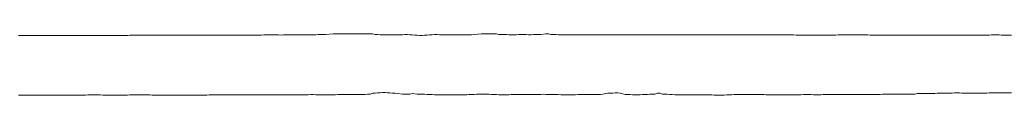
# Model space of a CAD drawing. Extents: x -16 to 11205, y -14909 to 147.
# Drawn here: x 4784.5 to 5184.5, y -6712.1 to -6687.3 of the extents above; entities that cross this region are included whole.
import ezdxf

# ---------------------------------------------------------------- set-up
doc = ezdxf.new("R2010")
doc.units = 0
doc.layers.get('0').update_dxf_attribs({"color": 1, "linetype": 'CONTINUOUS', "lineweight": 15, "true_color": 0xff0000})

msp = doc.modelspace()

# ---------------------------------------------------------------- linework, layer by layer
for p, q in [((4784, -6687.98), (4785, -6687.97)), ((4785, -6687.97), (4786, -6687.97)), ((4786, -6687.97), (4787, -6687.97)), ((4787, -6687.97), (4788, -6687.97)), ((4788, -6687.97), (4789, -6687.98)), ((4789, -6687.98), (4790, -6687.98)), ((4790, -6687.98), (4791, -6687.98)), ((4791, -6687.98), (4792, -6687.98)), ((4792, -6687.98), (4793, -6687.98)), ((4793, -6687.98), (4794, -6687.99)), ((4794, -6687.99), (4795, -6688)), ((4799, -6688), (4800, -6687.99)), ((4800, -6687.99), (4801, -6687.99)), ((4801, -6687.99), (4802, -6687.98)), ((4802, -6687.98), (4803, -6687.98)), ((4803, -6687.98), (4804, -6687.99)), ((4804, -6687.99), (4805, -6687.99)), ((4805, -6687.99), (4806, -6688)), ((4808, -6688), (4809, -6687.99)), ((4809, -6687.99), (4810, -6687.98)), ((4810, -6687.98), (4811, -6687.97)), ((4811, -6687.97), (4812, -6687.96)), ((4812, -6687.96), (4813, -6687.96)), ((4813, -6687.96), (4814, -6687.96)), ((4814, -6687.96), (4815, -6687.96)), ((4815, -6687.96), (4816, -6687.96)), ((4816, -6687.96), (4817, -6687.96)), ((4817, -6687.96), (4818, -6687.97)), ((4818, -6687.97), (4819, -6687.97)), ((4819, -6687.97), (4820, -6687.97)), ((4820, -6687.97), (4821, -6687.97)), ((4821, -6687.97), (4822, -6687.96)), ((4822, -6687.96), (4823, -6687.97)), ((4823, -6687.97), (4824, -6687.97)), ((4824, -6687.97), (4825, -6687.98)), ((4825, -6687.98), (4826, -6687.97)), ((4826, -6687.97), (4827, -6687.96)), ((4827, -6687.96), (4828, -6687.95)), ((4828, -6687.95), (4829, -6687.94)), ((4829, -6687.94), (4830, -6687.94)), ((4830, -6687.94), (4831, -6687.94)), ((4831, -6687.94), (4832, -6687.93)), ((4832, -6687.93), (4833, -6687.93)), ((4833, -6687.93), (4834, -6687.93)), ((4834, -6687.93), (4835, -6687.93)), ((4835, -6687.93), (4836, -6687.93)), ((4836, -6687.93), (4837, -6687.93)), ((4837, -6687.93), (4838, -6687.92)), ((4838, -6687.92), (4839, -6687.91)), ((4839, -6687.91), (4840, -6687.9)), ((4840, -6687.9), (4841, -6687.9)), ((4841, -6687.9), (4842, -6687.91)), ((4842, -6687.91), (4843, -6687.91)), ((4843, -6687.91), (4844, -6687.91)), ((4844, -6687.91), (4845, -6687.9)), ((4845, -6687.9), (4846, -6687.9)), ((4846, -6687.9), (4847, -6687.91)), ((4847, -6687.91), (4848, -6687.91)), ((4848, -6687.91), (4849, -6687.92)), ((4849, -6687.92), (4850, -6687.92)), ((4850, -6687.92), (4851, -6687.92)), ((4851, -6687.92), (4852, -6687.92)), ((4852, -6687.92), (4853, -6687.92)), ((4853, -6687.92), (4854, -6687.92)), ((4854, -6687.92), (4855, -6687.92)), ((4855, -6687.92), (4856, -6687.91)), ((4856, -6687.91), (4857, -6687.9)), ((4857, -6687.9), (4858, -6687.9)), ((4858, -6687.9), (4859, -6687.89)), ((4859, -6687.89), (4860, -6687.89)), ((4860, -6687.89), (4861, -6687.89)), ((4861, -6687.89), (4862, -6687.89)), ((4862, -6687.89), (4863, -6687.89)), ((4863, -6687.89), (4864, -6687.9)), ((4864, -6687.9), (4865, -6687.9)), ((4865, -6687.9), (4866, -6687.91)), ((4866, -6687.91), (4867, -6687.91)), ((4867, -6687.91), (4868, -6687.92)), ((4868, -6687.92), (4869, -6687.92)), ((4869, -6687.92), (4870, -6687.91)), ((4870, -6687.91), (4871, -6687.9)), ((4871, -6687.9), (4872, -6687.89)), ((4872, -6687.89), (4873, -6687.89)), ((4873, -6687.89), (4874, -6687.88)), ((4874, -6687.88), (4875, -6687.87)), ((4875, -6687.87), (4876, -6687.86)), ((4876, -6687.86), (4877, -6687.85)), ((4877, -6687.85), (4878, -6687.84)), ((4878, -6687.84), (4879, -6687.84)), ((4879, -6687.84), (4880, -6687.84)), ((4880, -6687.84), (4881, -6687.84)), ((4881, -6687.84), (4882, -6687.83)), ((4882, -6687.83), (4883, -6687.81)), ((4883, -6687.81), (4884, -6687.8)), ((4884, -6687.8), (4885, -6687.79)), ((4885, -6687.79), (4886, -6687.79)), ((4886, -6687.79), (4887, -6687.79)), ((4887, -6687.79), (4888, -6687.8)), ((4888, -6687.8), (4889, -6687.81)), ((4889, -6687.81), (4890, -6687.82)), ((4890, -6687.82), (4891, -6687.81)), ((4891, -6687.81), (4892, -6687.8)), ((4892, -6687.8), (4893, -6687.79)), ((4893, -6687.79), (4894, -6687.77)), ((4894, -6687.77), (4894.99, -6687.75)), ((4894.99, -6687.75), (4895.99, -6687.73)), ((4895.99, -6687.73), (4897, -6687.71)), ((4897, -6687.71), (4898, -6687.7)), ((4898, -6687.7), (4899, -6687.7)), ((4899, -6687.7), (4900, -6687.7)), ((4900, -6687.7), (4901, -6687.7)), ((4901, -6687.7), (4902, -6687.7)), ((4902, -6687.7), (4903, -6687.69)), ((4903, -6687.69), (4904, -6687.68)), ((4904, -6687.68), (4905, -6687.67)), ((4905, -6687.67), (4906, -6687.66)), ((4906, -6687.66), (4907, -6687.65)), ((4907, -6687.65), (4908, -6687.64)), ((4908, -6687.64), (4911, -6687.31)), ((4911, -6687.31), (4912, -6687.3)), ((4912, -6687.3), (4913, -6687.3)), ((4913, -6687.3), (4914, -6687.29)), ((4914, -6687.29), (4915, -6687.29)), ((4915, -6687.29), (4916, -6687.29)), ((4916, -6687.29), (4917, -6687.28)), ((4917, -6687.28), (4918, -6687.28)), ((4918, -6687.28), (4919, -6687.29)), ((4919, -6687.29), (4920, -6687.29)), ((4920, -6687.29), (4921, -6687.29)), ((4921, -6687.29), (4922, -6687.29)), ((4922, -6687.29), (4923, -6687.29)), ((4923, -6687.29), (4924, -6687.29)), ((4924, -6687.29), (4925, -6687.3)), ((4925, -6687.3), (4925.99, -6687.32)), ((4925.99, -6687.32), (4926.99, -6687.34)), ((4926.99, -6687.34), (4928.01, -6687.66)), ((4928.01, -6687.66), (4929.01, -6687.67)), ((4929.01, -6687.67), (4930, -6687.68)), ((4930, -6687.68), (4931, -6687.69)), ((4931, -6687.69), (4932, -6687.7)), ((4932, -6687.7), (4933, -6687.72)), ((4933, -6687.72), (4934, -6687.73)), ((4934, -6687.73), (4935, -6687.73)), ((4935, -6687.73), (4936, -6687.72)), ((4936, -6687.72), (4937, -6687.71)), ((4937, -6687.71), (4938, -6687.7)), ((4938, -6687.7), (4939, -6687.68)), ((4939, -6687.68), (4940, -6687.65)), ((4940, -6687.65), (4941.01, -6687.65)), ((4941.01, -6687.65), (4942.02, -6687.68)), ((4942.02, -6687.68), (4943.02, -6687.76)), ((4943.02, -6687.76), (4944.01, -6687.85)), ((4944.01, -6687.85), (4945, -6687.94)), ((4945, -6687.94), (4946, -6688)), ((4946, -6688), (4947, -6688)), ((4947, -6688), (4948, -6687.94)), ((4948, -6687.94), (4948.99, -6687.85)), ((4948.99, -6687.85), (4949.98, -6687.75)), ((4949.98, -6687.75), (4950.99, -6687.68)), ((4950.99, -6687.68), (4951.99, -6687.66)), ((4951.99, -6687.66), (4953, -6687.67)), ((4953, -6687.67), (4954, -6687.69)), ((4954, -6687.69), (4955, -6687.71)), ((4955, -6687.71), (4956, -6687.71)), ((4956, -6687.71), (4957, -6687.71)), ((4957, -6687.71), (4958, -6687.71)), ((4958, -6687.71), (4959, -6687.72)), ((4959, -6687.72), (4960, -6687.73)), ((4960, -6687.73), (4961, -6687.74)), ((4961, -6687.74), (4962, -6687.74)), ((4962, -6687.74), (4963, -6687.73)), ((4963, -6687.73), (4964, -6687.72)), ((4964, -6687.72), (4965, -6687.71)), ((4965, -6687.71), (4965.99, -6687.69)), ((4965.99, -6687.69), (4966.99, -6687.68)), ((4966.99, -6687.68), (4967.99, -6687.66)), ((4967.99, -6687.66), (4971, -6687.32)), ((4971, -6687.32), (4972, -6687.32)), ((4972, -6687.32), (4973, -6687.32)), ((4973, -6687.32), (4974, -6687.33)), ((4974, -6687.33), (4975, -6687.33)), ((4975, -6687.33), (4976, -6687.33)), ((4976, -6687.33), (4977, -6687.34)), ((4977, -6687.34), (4978, -6687.65)), ((4978, -6687.65), (4979, -6687.66)), ((4979, -6687.66), (4980, -6687.67)), ((4980, -6687.67), (4981, -6687.67)), ((4981, -6687.67), (4982, -6687.68)), ((4982, -6687.68), (4983, -6687.68)), ((4983, -6687.68), (4984, -6687.68)), ((4984, -6687.68), (4985, -6687.68)), ((4985, -6687.68), (4986, -6687.67)), ((4986, -6687.67), (4987, -6687.67)), ((4987, -6687.67), (4988, -6687.66)), ((4988, -6687.66), (4989, -6687.67)), ((4989, -6687.67), (4990, -6687.68)), ((4990, -6687.68), (4991, -6687.68)), ((4991, -6687.68), (4992, -6687.67)), ((4992, -6687.67), (4993, -6687.67)), ((4993, -6687.67), (4994, -6687.67)), ((4994, -6687.67), (4995, -6687.66)), ((4995, -6687.66), (4997, -6687.33)), ((4997, -6687.33), (4998, -6687.33)), ((4998, -6687.33), (4999, -6687.63)), ((4999, -6687.63), (5000.01, -6687.65)), ((5000.01, -6687.65), (5001.01, -6687.67)), ((5001.01, -6687.67), (5002.01, -6687.7)), ((5002.01, -6687.7), (5003, -6687.72)), ((5003, -6687.72), (5004, -6687.74)), ((5004, -6687.74), (5005, -6687.74)), ((5005, -6687.74), (5006, -6687.73)), ((5006, -6687.73), (5007, -6687.72)), ((5007, -6687.72), (5008, -6687.71)), ((5008, -6687.71), (5009, -6687.71)), ((5009, -6687.71), (5010, -6687.72)), ((5010, -6687.72), (5011, -6687.72)), ((5011, -6687.72), (5012, -6687.72)), ((5012, -6687.72), (5013, -6687.72)), ((5013, -6687.72), (5014, -6687.72)), ((5014, -6687.72), (5015, -6687.72)), ((5015, -6687.72), (5016, -6687.73)), ((5016, -6687.73), (5017, -6687.74)), ((5017, -6687.74), (5018, -6687.75)), ((5018, -6687.75), (5019, -6687.76)), ((5019, -6687.76), (5020, -6687.76)), ((5020, -6687.76), (5021, -6687.75)), ((5021, -6687.75), (5022, -6687.74)), ((5022, -6687.74), (5023, -6687.72)), ((5023, -6687.72), (5024, -6687.71)), ((5024, -6687.71), (5025, -6687.71)), ((5025, -6687.71), (5026, -6687.71)), ((5026, -6687.71), (5027, -6687.72)), ((5027, -6687.72), (5028, -6687.73)), ((5028, -6687.73), (5029, -6687.73)), ((5029, -6687.73), (5030, -6687.73)), ((5030, -6687.73), (5031, -6687.73)), ((5031, -6687.73), (5032, -6687.71)), ((5032, -6687.71), (5033, -6687.7)), ((5033, -6687.7), (5034, -6687.69)), ((5034, -6687.69), (5035, -6687.69)), ((5035, -6687.69), (5036, -6687.69)), ((5036, -6687.69), (5037, -6687.7)), ((5037, -6687.7), (5038, -6687.7)), ((5038, -6687.7), (5039, -6687.71)), ((5039, -6687.71), (5040, -6687.71)), ((5040, -6687.71), (5041, -6687.72)), ((5041, -6687.72), (5042, -6687.73)), ((5042, -6687.73), (5043, -6687.74)), ((5043, -6687.74), (5044, -6687.75)), ((5044, -6687.75), (5045, -6687.76)), ((5045, -6687.76), (5046, -6687.76)), ((5046, -6687.76), (5047, -6687.77)), ((5047, -6687.77), (5048, -6687.77)), ((5048, -6687.77), (5049, -6687.76)), ((5049, -6687.76), (5050, -6687.76)), ((5050, -6687.76), (5051, -6687.76)), ((5051, -6687.76), (5052, -6687.77)), ((5052, -6687.77), (5053, -6687.79)), ((5053, -6687.79), (5054, -6687.81)), ((5054, -6687.81), (5055, -6687.81)), ((5055, -6687.81), (5056, -6687.81)), ((5056, -6687.81), (5057, -6687.8)), ((5057, -6687.8), (5058, -6687.78)), ((5058, -6687.78), (5059, -6687.77)), ((5059, -6687.77), (5060, -6687.75)), ((5060, -6687.75), (5061, -6687.73)), ((5061, -6687.73), (5062, -6687.73)), ((5062, -6687.73), (5063, -6687.72)), ((5063, -6687.72), (5064, -6687.72)), ((5064, -6687.72), (5065, -6687.73)), ((5065, -6687.73), (5066, -6687.74)), ((5066, -6687.74), (5067, -6687.76)), ((5067, -6687.76), (5068, -6687.77)), ((5068, -6687.77), (5069, -6687.78)), ((5069, -6687.78), (5070, -6687.78)), ((5070, -6687.78), (5071, -6687.78)), ((5071, -6687.78), (5072, -6687.77)), ((5072, -6687.77), (5073, -6687.77)), ((5073, -6687.77), (5074, -6687.76)), ((5074, -6687.76), (5075, -6687.76)), ((5075, -6687.76), (5076, -6687.76)), ((5076, -6687.76), (5077, -6687.76)), ((5077, -6687.76), (5078, -6687.75)), ((5078, -6687.75), (5079, -6687.74)), ((5079, -6687.74), (5080, -6687.74)), ((5080, -6687.74), (5081, -6687.73)), ((5081, -6687.73), (5082, -6687.73)), ((5082, -6687.73), (5083, -6687.72)), ((5083, -6687.72), (5084, -6687.72)), ((5084, -6687.72), (5085, -6687.73)), ((5085, -6687.73), (5086, -6687.73)), ((5086, -6687.73), (5087, -6687.73)), ((5087, -6687.73), (5088, -6687.73)), ((5088, -6687.73), (5089, -6687.74)), ((5089, -6687.74), (5090, -6687.74)), ((5090, -6687.74), (5091, -6687.74)), ((5091, -6687.74), (5092, -6687.75)), ((5092, -6687.75), (5093, -6687.76)), ((5093, -6687.76), (5094, -6687.77)), ((5094, -6687.77), (5095, -6687.79)), ((5095, -6687.79), (5096, -6687.8)), ((5096, -6687.8), (5097, -6687.81)), ((5097, -6687.81), (5098, -6687.83)), ((5098, -6687.83), (5099, -6687.83)), ((5099, -6687.83), (5100, -6687.82)), ((5100, -6687.82), (5101, -6687.82)), ((5101, -6687.82), (5102, -6687.82)), ((5102, -6687.82), (5103, -6687.82)), ((5103, -6687.82), (5104, -6687.83)), ((5104, -6687.83), (5105, -6687.84)), ((5105, -6687.84), (5106, -6687.84)), ((5106, -6687.84), (5107, -6687.84)), ((5107, -6687.84), (5108, -6687.84)), ((5108, -6687.84), (5109, -6687.83)), ((5109, -6687.83), (5110, -6687.83)), ((5110, -6687.83), (5111, -6687.83)), ((5111, -6687.83), (5112, -6687.84)), ((5112, -6687.84), (5113, -6687.83)), ((5113, -6687.83), (5114, -6687.82)), ((5114, -6687.82), (5115, -6687.81)), ((5115, -6687.81), (5116, -6687.8)), ((5116, -6687.8), (5117, -6687.79)), ((5117, -6687.79), (5118, -6687.78)), ((5118, -6687.78), (5119, -6687.77)), ((5119, -6687.77), (5120, -6687.78)), ((5120, -6687.78), (5121, -6687.78)), ((5121, -6687.78), (5122, -6687.78)), ((5122, -6687.78), (5123, -6687.79)), ((5123, -6687.79), (5124, -6687.79)), ((5124, -6687.79), (5125, -6687.8)), ((5125, -6687.8), (5126, -6687.8)), ((5126, -6687.8), (5127, -6687.81)), ((5127, -6687.81), (5128, -6687.83)), ((5128, -6687.83), (5129, -6687.84)), ((5129, -6687.84), (5130, -6687.85)), ((5130, -6687.85), (5131, -6687.86)), ((5131, -6687.86), (5132, -6687.85)), ((5132, -6687.85), (5133, -6687.85)), ((5133, -6687.85), (5134, -6687.85)), ((5134, -6687.85), (5135, -6687.85)), ((5135, -6687.85), (5136, -6687.84)), ((5136, -6687.84), (5137, -6687.84)), ((5137, -6687.84), (5138, -6687.84)), ((5138, -6687.84), (5139, -6687.83)), ((5139, -6687.83), (5140, -6687.82)), ((5140, -6687.82), (5141, -6687.82)), ((5141, -6687.82), (5142, -6687.82)), ((5142, -6687.82), (5143, -6687.84)), ((5143, -6687.84), (5144, -6687.86)), ((5144, -6687.86), (5145, -6687.88)), ((5145, -6687.88), (5146, -6687.89)), ((5146, -6687.89), (5147, -6687.89)), ((5147, -6687.89), (5148, -6687.88)), ((5148, -6687.88), (5149, -6687.88)), ((5149, -6687.88), (5150, -6687.87)), ((5150, -6687.87), (5151, -6687.87)), ((5151, -6687.87), (5152, -6687.87)), ((5152, -6687.87), (5153, -6687.88)), ((5153, -6687.88), (5154, -6687.89)), ((5154, -6687.89), (5155, -6687.89)), ((5155, -6687.89), (5156, -6687.89)), ((5156, -6687.89), (5157, -6687.88)), ((5157, -6687.88), (5158, -6687.88)), ((5158, -6687.88), (5159, -6687.89)), ((5159, -6687.89), (5160, -6687.9)), ((5160, -6687.9), (5161, -6687.89)), ((5161, -6687.89), (5162, -6687.89)), ((5162, -6687.89), (5163, -6687.89)), ((5163, -6687.89), (5164, -6687.88)), ((5164, -6687.88), (5165, -6687.88)), ((5165, -6687.88), (5166, -6687.86)), ((5166, -6687.86), (5167, -6687.86)), ((5167, -6687.86), (5168, -6687.86)), ((5168, -6687.86), (5169, -6687.87)), ((5169, -6687.87), (5170, -6687.86)), ((5170, -6687.86), (5171, -6687.86)), ((5171, -6687.86), (5172, -6687.85)), ((5172, -6687.85), (5173, -6687.84)), ((5173, -6687.84), (5174, -6687.83)), ((5174, -6687.83), (5175, -6687.83)), ((5175, -6687.83), (5176, -6687.82)), ((5176, -6687.82), (5177, -6687.81)), ((5177, -6687.81), (5178, -6687.8)), ((5178, -6687.8), (5179, -6687.8)), ((5179, -6687.8), (5180, -6687.81)), ((5180, -6687.81), (5181, -6687.83)), ((5181, -6687.83), (5182, -6687.85)), ((5182, -6687.85), (5183, -6687.86)), ((5183, -6687.86), (5184, -6687.85)), ((5184, -6687.85), (5185, -6687.85)), ((4795, -6688), (4796, -6688)), ((4796, -6688), (4797, -6688)), ((4797, -6688), (4798, -6688)), ((4798, -6688), (4799, -6688)), ((4806, -6688), (4807, -6688)), ((4807, -6688), (4808, -6688)), ((4812, -6711.99), (4811, -6712)), ((4813, -6711.97), (4812, -6711.99)), ((4814, -6711.96), (4813, -6711.97)), ((4815, -6711.97), (4814, -6711.96)), ((4816, -6711.97), (4815, -6711.97)), ((4817, -6711.99), (4816, -6711.97)), ((4818, -6712), (4817, -6711.99)), ((4829, -6711.98), (4828, -6712)), ((4830, -6711.95), (4829, -6711.98)), ((4831, -6711.94), (4830, -6711.95)), ((4832, -6711.94), (4831, -6711.94)), ((4833, -6711.96), (4832, -6711.94)), ((4834, -6711.98), (4833, -6711.96)), ((4835, -6711.99), (4834, -6711.98)), ((4836, -6711.99), (4835, -6711.99)), ((4837, -6711.99), (4836, -6711.99)), ((4838, -6712), (4837, -6711.99)), ((4860, -6712), (4859, -6712)), ((4861, -6711.99), (4860, -6712)), ((4862, -6711.98), (4861, -6711.99)), ((4863, -6711.97), (4862, -6711.98)), ((4864, -6711.97), (4863, -6711.97)), ((4865, -6711.97), (4864, -6711.97)), ((4866, -6711.96), (4865, -6711.97)), ((4867, -6711.97), (4866, -6711.96)), ((4868, -6711.97), (4867, -6711.97)), ((4869, -6711.97), (4868, -6711.97)), ((4870, -6711.97), (4869, -6711.97)), ((4871, -6711.97), (4870, -6711.97)), ((4872, -6711.97), (4871, -6711.97)), ((4873, -6711.97), (4872, -6711.97)), ((4874, -6711.96), (4873, -6711.97)), ((4875, -6711.95), (4874, -6711.96)), ((4876, -6711.94), (4875, -6711.95)), ((4877, -6711.92), (4876, -6711.94)), ((4878, -6711.9), (4877, -6711.92)), ((4879, -6711.88), (4878, -6711.9)), ((4880, -6711.87), (4879, -6711.88)), ((4881, -6711.88), (4880, -6711.87)), ((4882, -6711.88), (4881, -6711.88)), ((4883, -6711.89), (4882, -6711.88)), ((4884, -6711.89), (4883, -6711.89)), ((4885, -6711.88), (4884, -6711.89)), ((4886, -6711.87), (4885, -6711.88)), ((4887, -6711.87), (4886, -6711.87)), ((4888, -6711.88), (4887, -6711.87)), ((4889, -6711.89), (4888, -6711.88)), ((4890, -6711.9), (4889, -6711.89)), ((4891, -6711.91), (4890, -6711.9)), ((4892, -6711.93), (4891, -6711.91)), ((4893, -6711.95), (4892, -6711.93)), ((4894, -6711.96), (4893, -6711.95)), ((4895, -6711.97), (4894, -6711.96)), ((4896, -6711.98), (4895, -6711.97)), ((4897, -6711.98), (4896, -6711.98)), ((4898, -6711.96), (4897, -6711.98)), ((4899, -6711.94), (4898, -6711.96)), ((4900, -6711.9), (4899, -6711.94)), ((4901, -6711.87), (4900, -6711.9)), ((4902, -6711.85), (4901, -6711.87)), ((4903, -6711.86), (4902, -6711.85)), ((4904, -6711.88), (4903, -6711.86)), ((4905, -6711.9), (4904, -6711.88)), ((4906, -6711.92), (4905, -6711.9)), ((4907, -6711.93), (4906, -6711.92)), ((4908, -6711.94), (4907, -6711.93)), ((4909, -6711.94), (4908, -6711.94)), ((4910, -6711.94), (4909, -6711.94)), ((4911, -6711.92), (4910, -6711.94)), ((4911.99, -6711.87), (4911, -6711.92)), ((4912.99, -6711.8), (4911.99, -6711.87)), ((4913.99, -6711.75), (4912.99, -6711.8)), ((4915, -6711.74), (4913.99, -6711.75)), ((4916, -6711.76), (4915, -6711.74)), ((4917, -6711.79), (4916, -6711.76)), ((4918, -6711.82), (4917, -6711.79)), ((4919, -6711.83), (4918, -6711.82)), ((4920, -6711.83), (4919, -6711.83)), ((4921, -6711.83), (4920, -6711.83)), ((4921.99, -6711.82), (4921, -6711.83)), ((4922.99, -6711.8), (4921.99, -6711.82)), ((4923.99, -6711.77), (4922.99, -6711.8)), ((4924.98, -6711.73), (4923.99, -6711.77)), ((4925.98, -6711.68), (4924.98, -6711.73)), ((4927.02, -6711.31), (4925.98, -6711.68)), ((4928.02, -6711.24), (4927.02, -6711.31)), ((4929.01, -6711.16), (4928.02, -6711.24)), ((4930, -6711.09), (4929.01, -6711.16)), ((4931, -6711.03), (4930, -6711.09)), ((4932, -6711.02), (4931, -6711.03)), ((4933, -6711.06), (4932, -6711.02)), ((4933.99, -6711.14), (4933, -6711.06)), ((4934.98, -6711.22), (4933.99, -6711.14)), ((4935.98, -6711.3), (4934.98, -6711.22)), ((4936.98, -6711.37), (4935.98, -6711.3)), ((4939, -6711.72), (4936.98, -6711.37)), ((4940, -6711.71), (4939, -6711.72)), ((4941, -6711.68), (4940, -6711.71)), ((4942, -6711.65), (4941, -6711.68)), ((4943, -6711.33), (4942, -6711.65)), ((4945.01, -6711.63), (4943, -6711.33)), ((4946.01, -6711.66), (4945.01, -6711.63)), ((4947.01, -6711.7), (4946.01, -6711.66)), ((4948.01, -6711.73), (4947.01, -6711.7)), ((4949.01, -6711.77), (4948.01, -6711.73)), ((4950.01, -6711.8), (4949.01, -6711.77)), ((4951.01, -6711.84), (4950.01, -6711.8)), ((4952, -6711.87), (4951.01, -6711.84)), ((4953, -6711.89), (4952, -6711.87)), ((4954, -6711.9), (4953, -6711.89)), ((4955, -6711.89), (4954, -6711.9)), ((4956, -6711.89), (4955, -6711.89)), ((4957, -6711.89), (4956, -6711.89)), ((4958, -6711.9), (4957, -6711.89)), ((4959, -6711.9), (4958, -6711.9)), ((4960, -6711.9), (4959, -6711.9)), ((4961, -6711.91), (4960, -6711.9)), ((4962, -6711.91), (4961, -6711.91)), ((4963, -6711.91), (4962, -6711.91)), ((4964, -6711.91), (4963, -6711.91)), ((4965, -6711.89), (4964, -6711.91)), ((4965.99, -6711.85), (4965, -6711.89)), ((4966.99, -6711.81), (4965.99, -6711.85)), ((4967.99, -6711.77), (4966.99, -6711.81)), ((4968.99, -6711.73), (4967.99, -6711.77)), ((4969.99, -6711.69), (4968.99, -6711.73)), ((4971, -6711.67), (4969.99, -6711.69)), ((4972, -6711.67), (4971, -6711.67)), ((4973.01, -6711.69), (4972, -6711.67)), ((4974.01, -6711.73), (4973.01, -6711.69)), ((4975.01, -6711.76), (4974.01, -6711.73)), ((4976.01, -6711.8), (4975.01, -6711.76)), ((4977.01, -6711.84), (4976.01, -6711.8)), ((4978, -6711.87), (4977.01, -6711.84)), ((4979, -6711.89), (4978, -6711.87)), ((4980, -6711.91), (4979, -6711.89)), ((4981, -6711.91), (4980, -6711.91)), ((4982, -6711.88), (4981, -6711.91)), ((4982.99, -6711.82), (4982, -6711.88)), ((4983.99, -6711.77), (4982.99, -6711.82)), ((4984.99, -6711.74), (4983.99, -6711.77)), ((4986, -6711.74), (4984.99, -6711.74)), ((4987, -6711.75), (4986, -6711.74)), ((4988, -6711.77), (4987, -6711.75)), ((4989, -6711.78), (4988, -6711.77)), ((4990, -6711.79), (4989, -6711.78)), ((4991, -6711.79), (4990, -6711.79)), ((4992, -6711.79), (4991, -6711.79)), ((4993, -6711.77), (4992, -6711.79)), ((4994, -6711.75), (4993, -6711.77)), ((4995, -6711.74), (4994, -6711.75)), ((4996, -6711.73), (4995, -6711.74)), ((4997, -6711.74), (4996, -6711.73)), ((4998.01, -6711.75), (4997, -6711.74)), ((4999.01, -6711.78), (4998.01, -6711.75)), ((5000.01, -6711.81), (4999.01, -6711.78)), ((5001, -6711.84), (5000.01, -6711.81)), ((5002, -6711.86), (5001, -6711.84)), ((5003, -6711.88), (5002, -6711.86)), ((5004, -6711.88), (5003, -6711.88)), ((5005, -6711.89), (5004, -6711.88)), ((5006, -6711.89), (5005, -6711.89)), ((5007, -6711.9), (5006, -6711.89)), ((5008, -6711.9), (5007, -6711.9)), ((5009, -6711.89), (5008, -6711.9)), ((5010, -6711.86), (5009, -6711.89)), ((5011, -6711.84), (5010, -6711.86)), ((5012, -6711.82), (5011, -6711.84)), ((5013, -6711.82), (5012, -6711.82)), ((5014, -6711.82), (5013, -6711.82)), ((5015, -6711.83), (5014, -6711.82)), ((5016, -6711.84), (5015, -6711.83)), ((5017, -6711.86), (5016, -6711.84)), ((5017.99, -6711.86), (5017, -6711.86)), ((5018.99, -6711.81), (5017.99, -6711.86)), ((5019.98, -6711.72), (5018.99, -6711.81)), ((5021.02, -6711.33), (5019.98, -6711.72)), ((5022.02, -6711.27), (5021.02, -6711.33)), ((5023.01, -6711.24), (5022.02, -6711.27)), ((5024, -6711.21), (5023.01, -6711.24)), ((5025, -6711.18), (5024, -6711.21)), ((5025.99, -6711.18), (5025, -6711.18)), ((5026.99, -6711.23), (5025.99, -6711.18)), ((5029.02, -6711.74), (5026.99, -6711.23)), ((5030.01, -6711.8), (5029.02, -6711.74)), ((5031.01, -6711.84), (5030.01, -6711.8)), ((5032, -6711.88), (5031.01, -6711.84)), ((5033, -6711.92), (5032, -6711.88)), ((5034, -6711.94), (5033, -6711.92)), ((5035, -6711.91), (5034, -6711.94)), ((5035.99, -6711.85), (5035, -6711.91)), ((5036.99, -6711.78), (5035.99, -6711.85)), ((5037.99, -6711.74), (5036.99, -6711.78)), ((5038.99, -6711.71), (5037.99, -6711.74)), ((5039.99, -6711.68), (5038.99, -6711.71)), ((5040.99, -6711.63), (5039.99, -6711.68)), ((5042, -6711.3), (5040.99, -6711.63)), ((5043, -6711.29), (5042, -6711.3)), ((5044.01, -6711.61), (5043, -6711.29)), ((5045.02, -6711.65), (5044.01, -6711.61)), ((5046.02, -6711.71), (5045.02, -6711.65)), ((5047.01, -6711.78), (5046.02, -6711.71)), ((5048.01, -6711.84), (5047.01, -6711.78)), ((5049.01, -6711.88), (5048.01, -6711.84)), ((5050, -6711.91), (5049.01, -6711.88)), ((5051, -6711.92), (5050, -6711.91)), ((5052, -6711.94), (5051, -6711.92)), ((5053, -6711.93), (5052, -6711.94)), ((5054, -6711.93), (5053, -6711.93)), ((5055, -6711.92), (5054, -6711.93)), ((5056, -6711.92), (5055, -6711.92)), ((5057, -6711.92), (5056, -6711.92)), ((5058, -6711.92), (5057, -6711.92)), ((5059, -6711.92), (5058, -6711.92)), ((5060, -6711.93), (5059, -6711.92)), ((5061, -6711.94), (5060, -6711.93)), ((5062, -6711.95), (5061, -6711.94)), ((5063, -6711.97), (5062, -6711.95)), ((5064, -6711.98), (5063, -6711.97)), ((5065, -6712), (5064, -6711.98)), ((5070, -6711.99), (5069, -6712)), ((5071, -6711.95), (5070, -6711.99)), ((5072, -6711.91), (5071, -6711.95)), ((5072.99, -6711.86), (5072, -6711.91)), ((5073.99, -6711.82), (5072.99, -6711.86)), ((5075, -6711.79), (5073.99, -6711.82)), ((5076, -6711.78), (5075, -6711.79)), ((5077, -6711.79), (5076, -6711.78)), ((5078, -6711.81), (5077, -6711.79)), ((5079, -6711.82), (5078, -6711.81)), ((5080, -6711.82), (5079, -6711.82)), ((5081, -6711.82), (5080, -6711.82)), ((5082, -6711.83), (5081, -6711.82)), ((5083, -6711.84), (5082, -6711.83)), ((5084, -6711.85), (5083, -6711.84)), ((5085, -6711.86), (5084, -6711.85)), ((5086, -6711.87), (5085, -6711.86)), ((5087, -6711.88), (5086, -6711.87)), ((5088, -6711.9), (5087, -6711.88)), ((5089, -6711.9), (5088, -6711.9)), ((5090, -6711.92), (5089, -6711.9)), ((5091, -6711.93), (5090, -6711.92)), ((5092, -6711.94), (5091, -6711.93)), ((5093, -6711.93), (5092, -6711.94)), ((5094, -6711.92), (5093, -6711.93)), ((5095, -6711.91), (5094, -6711.92)), ((5096, -6711.89), (5095, -6711.91)), ((5097, -6711.88), (5096, -6711.89)), ((5098, -6711.87), (5097, -6711.88)), ((5099, -6711.87), (5098, -6711.87)), ((5100, -6711.87), (5099, -6711.87)), ((5101, -6711.86), (5100, -6711.87)), ((5102, -6711.85), (5101, -6711.86)), ((5103, -6711.84), (5102, -6711.85)), ((5104, -6711.85), (5103, -6711.84)), ((5105, -6711.87), (5104, -6711.85)), ((5106, -6711.87), (5105, -6711.87)), ((5107, -6711.88), (5106, -6711.87)), ((5108, -6711.88), (5107, -6711.88)), ((5109, -6711.86), (5108, -6711.88)), ((5110, -6711.85), (5109, -6711.86)), ((5111, -6711.84), (5110, -6711.85)), ((5112, -6711.85), (5111, -6711.84)), ((5113, -6711.86), (5112, -6711.85)), ((5114, -6711.86), (5113, -6711.86)), ((5115, -6711.83), (5114, -6711.86)), ((5115.99, -6711.78), (5115, -6711.83)), ((5117, -6711.76), (5115.99, -6711.78)), ((5118, -6711.77), (5117, -6711.76)), ((5119, -6711.79), (5118, -6711.77)), ((5120, -6711.79), (5119, -6711.79)), ((5121, -6711.78), (5120, -6711.79)), ((5122, -6711.77), (5121, -6711.78)), ((5123, -6711.76), (5122, -6711.77)), ((5124, -6711.77), (5123, -6711.76)), ((5125, -6711.78), (5124, -6711.77)), ((5126, -6711.79), (5125, -6711.78)), ((5127, -6711.79), (5126, -6711.79)), ((5128, -6711.78), (5127, -6711.79)), ((5129, -6711.76), (5128, -6711.78)), ((5130, -6711.75), (5129, -6711.76)), ((5131, -6711.75), (5130, -6711.75)), ((5132, -6711.75), (5131, -6711.75)), ((5132.99, -6711.73), (5132, -6711.75)), ((5133.99, -6711.71), (5132.99, -6711.73)), ((5134.99, -6711.68), (5133.99, -6711.71)), ((5136, -6711.68), (5134.99, -6711.68)), ((5137, -6711.69), (5136, -6711.68)), ((5138, -6711.71), (5137, -6711.69)), ((5139, -6711.71), (5138, -6711.71)), ((5140, -6711.69), (5139, -6711.71)), ((5141, -6711.67), (5140, -6711.69)), ((5142, -6711.68), (5141, -6711.67)), ((5143, -6711.7), (5142, -6711.68)), ((5144, -6711.71), (5143, -6711.7)), ((5145, -6711.7), (5144, -6711.71)), ((5146, -6711.68), (5145, -6711.7)), ((5147, -6711.36), (5146, -6711.68)), ((5148, -6711.36), (5147, -6711.36)), ((5149, -6711.38), (5148, -6711.36)), ((5150, -6711.38), (5149, -6711.38)), ((5151, -6711.37), (5150, -6711.38)), ((5152, -6711.36), (5151, -6711.37)), ((5153.01, -6711.35), (5152, -6711.36)), ((5154.01, -6711.33), (5153.01, -6711.35)), ((5155.01, -6711.31), (5154.01, -6711.33)), ((5156.01, -6711.28), (5155.01, -6711.31)), ((5157.01, -6711.26), (5156.01, -6711.28)), ((5158.01, -6711.25), (5157.01, -6711.26)), ((5159.01, -6711.24), (5158.01, -6711.25)), ((5160, -6711.22), (5159.01, -6711.24)), ((5161, -6711.2), (5160, -6711.22)), ((5162, -6711.18), (5161, -6711.2)), ((5163, -6711.18), (5162, -6711.18)), ((5164, -6711.19), (5163, -6711.18)), ((5165, -6711.21), (5164, -6711.19)), ((5166, -6711.22), (5165, -6711.21)), ((5167, -6711.22), (5166, -6711.22)), ((5168, -6711.22), (5167, -6711.22)), ((5169, -6711.23), (5168, -6711.22)), ((5170, -6711.23), (5169, -6711.23)), ((5171, -6711.24), (5170, -6711.23)), ((5172, -6711.24), (5171, -6711.24)), ((5173, -6711.23), (5172, -6711.24)), ((5174, -6711.22), (5173, -6711.23)), ((5175, -6711.2), (5174, -6711.22)), ((5176, -6711.17), (5175, -6711.2)), ((5177, -6711.14), (5176, -6711.17)), ((5178, -6711.12), (5177, -6711.14)), ((5179, -6711.11), (5178, -6711.12)), ((5180, -6711.1), (5179, -6711.11)), ((5181, -6711.1), (5180, -6711.1)), ((5182, -6711.09), (5181, -6711.1)), ((5183, -6711.1), (5182, -6711.09)), ((5184, -6711.11), (5183, -6711.1)), ((5185, -6711.13), (5184, -6711.11)), ((4785, -6712.02), (4784, -6712.02)), ((4786, -6712.02), (4785, -6712.02)), ((4787, -6712.02), (4786, -6712.02)), ((4788, -6712.03), (4787, -6712.02)), ((4789, -6712.02), (4788, -6712.03)), ((4790, -6712.02), (4789, -6712.02)), ((4791, -6712), (4790, -6712.02)), ((4792, -6712), (4791, -6712)), ((4793, -6712.01), (4792, -6712)), ((4794, -6712.03), (4793, -6712.01)), ((4795, -6712.06), (4794, -6712.03)), ((4796, -6712.08), (4795, -6712.06)), ((4797, -6712.1), (4796, -6712.08)), ((4798, -6712.12), (4797, -6712.1)), ((4799, -6712.13), (4798, -6712.12)), ((4800, -6712.13), (4799, -6712.13)), ((4801, -6712.12), (4800, -6712.13)), ((4802, -6712.12), (4801, -6712.12)), ((4803, -6712.12), (4802, -6712.12)), ((4804, -6712.11), (4803, -6712.12)), ((4805, -6712.1), (4804, -6712.11)), ((4806, -6712.09), (4805, -6712.1)), ((4807, -6712.08), (4806, -6712.09)), ((4808, -6712.06), (4807, -6712.08)), ((4809, -6712.05), (4808, -6712.06)), ((4810, -6712.02), (4809, -6712.05)), ((4811, -6712), (4810, -6712.02)), ((4819, -6712.02), (4818, -6712)), ((4820, -6712.04), (4819, -6712.02)), ((4821, -6712.06), (4820, -6712.04)), ((4822, -6712.08), (4821, -6712.06)), ((4823, -6712.08), (4822, -6712.08)), ((4824, -6712.08), (4823, -6712.08)), ((4825, -6712.06), (4824, -6712.08)), ((4826, -6712.04), (4825, -6712.06)), ((4827, -6712.02), (4826, -6712.04)), ((4828, -6712), (4827, -6712.02)), ((4839, -6712.01), (4838, -6712)), ((4840, -6712.01), (4839, -6712.01)), ((4841, -6712), (4840, -6712.01)), ((4842, -6712), (4841, -6712)), ((4843, -6712.01), (4842, -6712)), ((4844, -6712.01), (4843, -6712.01)), ((4845, -6712.02), (4844, -6712.01)), ((4846, -6712.02), (4845, -6712.02)), ((4847, -6712.03), (4846, -6712.02)), ((4848, -6712.05), (4847, -6712.03)), ((4849, -6712.06), (4848, -6712.05)), ((4850, -6712.06), (4849, -6712.06)), ((4851, -6712.06), (4850, -6712.06)), ((4852, -6712.05), (4851, -6712.06)), ((4853, -6712.04), (4852, -6712.05)), ((4854, -6712.02), (4853, -6712.04)), ((4855, -6712.01), (4854, -6712.02)), ((4856, -6712), (4855, -6712.01)), ((4857, -6712), (4856, -6712)), ((4858, -6712), (4857, -6712)), ((4859, -6712), (4858, -6712)), ((5066, -6712.01), (5065, -6712)), ((5067, -6712.01), (5066, -6712.01)), ((5068, -6712.01), (5067, -6712.01)), ((5069, -6712), (5068, -6712.01))]:
    msp.add_line(p, q)

doc.saveas('drawing.dxf')
